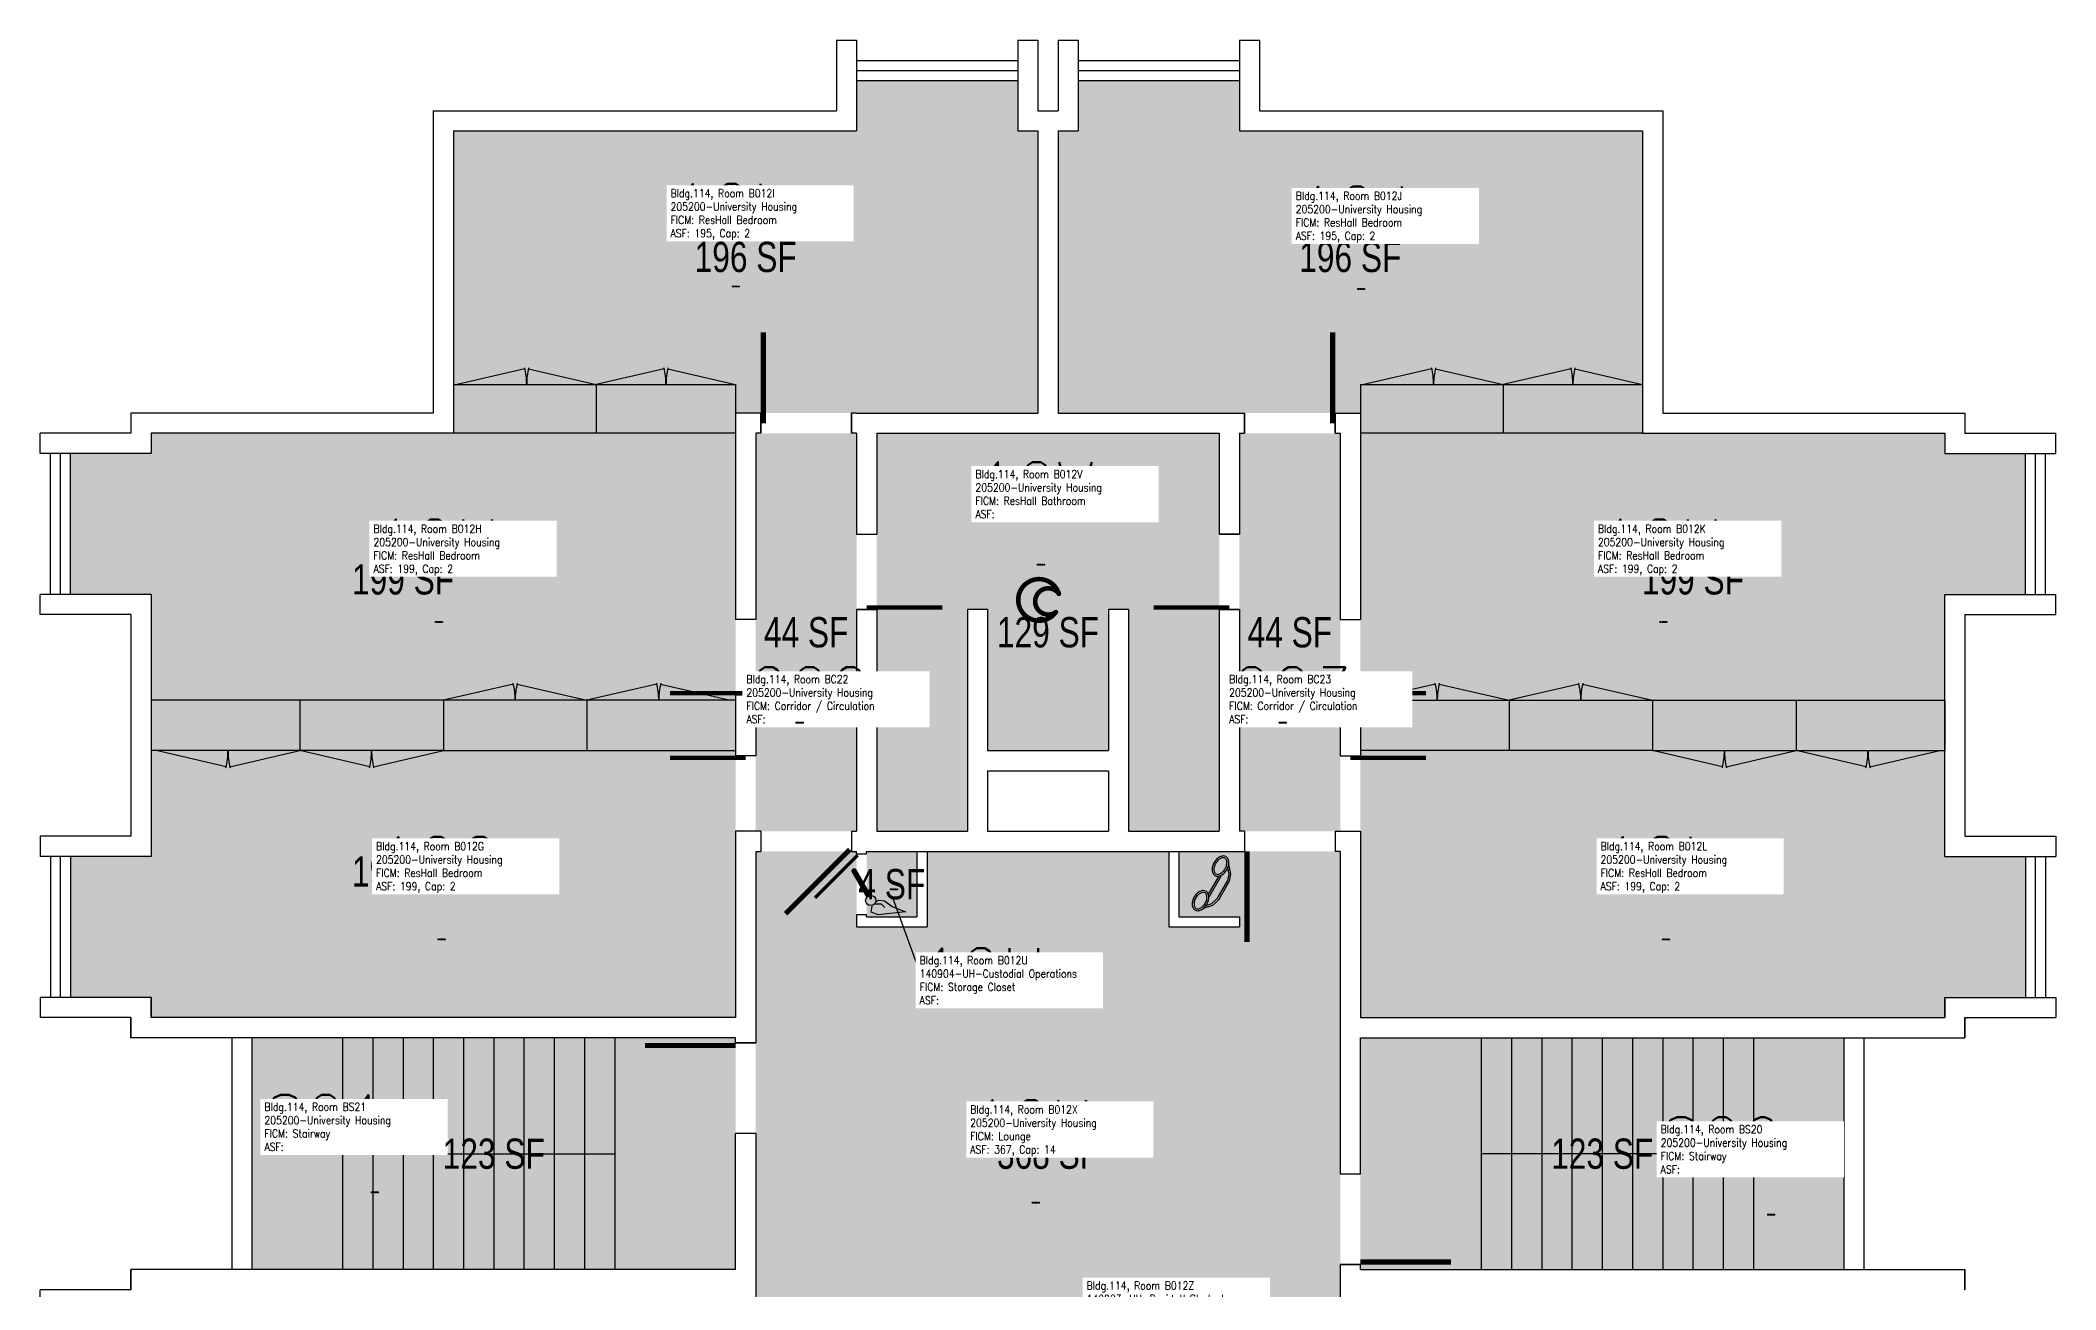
# Model space of a CAD drawing. Header units: inches. Extents: x 0 to 1220, y 0 to 1332.
# Drawn here: x 420 to 1220, y 836 to 1332 of the extents above; entities that cross this region are included whole.
import ezdxf
from ezdxf.enums import TextEntityAlignment as Align

# ---------------------------------------------------------------- set-up
doc = ezdxf.new("R2010")
doc.units = ezdxf.units.IN
doc.header["$LTSCALE"] = 10
doc.header["$MEASUREMENT"] = 0
doc.layers.get('0').update_dxf_attribs({"linetype": 'CONTINUOUS'})
for name, color, linetype in [('A-DOOR', 2, 'CONTINUOUS'), ('A-FLOR', 3, 'CONTINUOUS'), ('A-GLAZ', 1, 'CONTINUOUS'), ('A-GLAZ-SILL', 2, 'CONTINUOUS'), ('A-IDEN-ICON', 4, 'CONTINUOUS'), ('A-IDEN-RNUM', 7, 'CONTINUOUS'), ('A-IDEN-SNUM', 4, 'CONTINUOUS'), ('A-IDEN-VNUM', 4, 'CONTINUOUS'), ('A-WALL', 5, 'CONTINUOUS'), ('AREA-TEXT', 3, 'CONTINUOUS'), ('Rooms-Category-Color', 7, 'CONTINUOUS'), ('Rooms-College-Color', 7, 'CONTINUOUS'), ('Rooms-Department-Color', 7, 'CONTINUOUS'), ('Rooms-Division-Color', 7, 'CONTINUOUS'), ('Rooms-Information', 7, 'CONTINUOUS')]:
    doc.layers.add(name, color=color, linetype=linetype)
doc.styles.add('AREA', font='arial.ttf', dxfattribs={"width": 0.75, "height": 12})
doc.styles.add('ROOMSNUMBER', font='txt.shx', dxfattribs={"height": 0.03})
doc.styles.add('ROOMVNUMBER', font='simplex.shx', dxfattribs={"width": 0.85})

# ---------------------------------------------------------------- blocks, each defined once
blk = doc.blocks.new('CPBATH')
at = {"color": 0, "linetype": 'ByBlock', "const_width": 0.0127}
for points in [[(0.0571, 0.0168, 0.861492), (-0.0551, 0, 1)], [(-0.0551, 0, 0.726902), (0.0487, -0.0337, 1)], [(0.0571, 0.0168, 0.729002), (-0.0084, -0.0042, 1)], [(-0.0084, -0.0042, 0.609468), (0.0487, -0.0337, 1)]]:
    blk.add_lwpolyline(points, format="xyb", dxfattribs=at)
at = {"color": 0, "linetype": 'ByBlock', "const_width": 0.00637}
for points in [[(0.0544, 0.0152, 1), (0.0599, 0.0184, 1)], [(0.0459, -0.0353, 1), (0.0515, -0.0321, 1)]]:
    blk.add_lwpolyline(points, format="xyb", close=True, dxfattribs=at)
blk = doc.blocks.new('CPPHONE')
at = {"color": 0, "linetype": 'ByBlock'}
for p, q in [((0.0096, 0.0252), (-0.0196, -0.0252)), ((0.0169, 0.0279), (-0.0182, -0.0329))]:
    blk.add_line(p, q, dxfattribs=at)
for points in [[(0.0364, 0.0572), (0.0417, 0.0308), (0.0382, 0.0108), (0.0082, -0.0411), (-0.0083, -0.0558), (-0.0338, -0.0645)], [(0.0334, 0.047), (0.0366, 0.0307), (0.0334, 0.0126), (0.0043, -0.0379), (-0.0109, -0.0514), (-0.0265, -0.0567)]]:
    blk.add_lwpolyline(points, dxfattribs=at)
for points in [[(0.0288, 0.0786, 0.139889), (0.0216, 0.0804, 0.107118), (0.0122, 0.0781, 0.079812), (0.0039, 0.0722, 0.067459), (-0.0035, 0.0626, 0.067459), (-0.008, 0.0515, 0.079812), (-0.009, 0.0413, 0.107118), (-0.0064, 0.032, 0.139889), (-0.0012, 0.0267, 0.139889), (0.0061, 0.0248, 0.107118), (0.0155, 0.0272, 0.079812), (0.0238, 0.0331, 0.067459), (0.0312, 0.0426, 0.067459), (0.0357, 0.0538, 0.079812), (0.0367, 0.0639, 0.107118), (0.034, 0.0732, 0.139889)], [(0.0263, 0.0743, 0.139889), (0.0218, 0.0754, 0.107118), (0.0144, 0.0736, 0.079812), (0.0074, 0.0686, 0.067459), (0.0008, 0.0601, 0.067459), (-0.0032, 0.0502, 0.079812), (-0.004, 0.0417, 0.107118), (-0.0019, 0.0344, 0.139889), (0.0013, 0.031, 0.139889), (0.0059, 0.0298, 0.107118), (0.0133, 0.0317, 0.079812), (0.0203, 0.0367, 0.067459), (0.0268, 0.0451, 0.067459), (0.0309, 0.055, 0.079812), (0.0317, 0.0636, 0.107118), (0.0296, 0.0709, 0.139889)], [(-0.0262, -0.0167, 0.139889), (-0.0334, -0.0148, 0.107118), (-0.0428, -0.0172, 0.079812), (-0.0511, -0.0231, 0.067459), (-0.0585, -0.0326, 0.067459), (-0.063, -0.0438, 0.079812), (-0.064, -0.0539, 0.107118), (-0.0614, -0.0632, 0.139889), (-0.0562, -0.0686, 0.139889), (-0.0489, -0.0704, 0.107118), (-0.0395, -0.0681, 0.079812), (-0.0312, -0.0622, 0.067459), (-0.0238, -0.0526, 0.067459), (-0.0193, -0.0415, 0.079812), (-0.0183, -0.0313, 0.107118), (-0.021, -0.022, 0.139889)], [(-0.0287, -0.021, 0.139889), (-0.0332, -0.0198, 0.107118), (-0.0406, -0.0217, 0.079812), (-0.0476, -0.0267, 0.067459), (-0.0542, -0.0351, 0.067459), (-0.0582, -0.045, 0.079812), (-0.059, -0.0536, 0.107118), (-0.0569, -0.0609, 0.139889), (-0.0537, -0.0643, 0.139889), (-0.0491, -0.0654, 0.107118), (-0.0417, -0.0636, 0.079812), (-0.0347, -0.0586, 0.067459), (-0.0282, -0.0501, 0.067459), (-0.0241, -0.0402, 0.079812), (-0.0233, -0.0317, 0.107118), (-0.0254, -0.0244, 0.139889)]]:
    blk.add_lwpolyline(points, format="xyb", close=True, dxfattribs=at)
blk = doc.blocks.new('CPCUST')
at = {"color": 0, "linetype": 'ByBlock'}
for p, q in [((0.0171, -0.0639), (0.02, -0.0466)), ((0.0262, -0.0408), (0.0446, -0.0406)), ((0.0297, -0.0341), (0.0376, -0.0302)), ((0.0376, -0.0302), (0.0533, -0.0324)), ((0.0446, -0.0406), (0.0543, -0.0505)), ((0.0533, -0.0324), (0.0745, -0.0479)), ((0.0745, -0.0479), (0.1117, -0.0625)), ((0.0358, -0.0705), (0.0171, -0.0639)), ((0.1117, -0.0625), (0.0358, -0.0705))]:
    blk.add_line(p, q, dxfattribs=at)
at = {"color": 0, "linetype": 'ByBlock', "const_width": 0.0075}
blk.add_lwpolyline([(-0.0332, 0.0481, 1), (-0.0268, 0.0519, 1)], format="xyb", close=True, dxfattribs=at)
at = {"color": 0, "linetype": 'ByBlock', "const_width": 0.015}
blk.add_lwpolyline([(-0.03, 0.05), (0.01, -0.0193)], dxfattribs=at)
at = {"color": 0, "linetype": 'ByBlock'}
blk.add_circle((0.0158, -0.0313), 0.0141, dxfattribs=at)

msp = doc.modelspace()

# ---------------------------------------------------------------- hatches: boundary and pattern name
at = {"layer": 'Rooms-Category-Color', "true_color": 0x728ef3}
for points in [[(816, 1184), (696, 1184), (696, 1176), (584, 1176), (584, 1296), (744, 1296), (744, 1316), (808, 1316), (808, 1296), (816, 1296)], [(824, 1184), (944, 1184), (944, 1176), (1056, 1176), (1056, 1296), (896, 1296), (896, 1316), (832, 1316), (832, 1296), (824, 1296)], [(696, 1176), (464, 1176), (464, 1168), (432, 1168), (432, 1112), (464, 1112), (464, 1060), (696, 1060)], [(752, 1176), (888, 1176), (888, 1018), (852, 1018), (852, 1106), (844, 1106), (844, 1050), (796, 1050), (796, 1106), (788, 1106), (788, 1018), (752, 1018)], [(944, 1176), (1176, 1176), (1176, 1168), (1208, 1168), (1208, 1112), (1176, 1112), (1176, 1060), (944, 1060)], [(696, 944), (464, 944), (464, 952), (432, 952), (432, 1008), (464, 1008), (464, 1060), (696, 1060)], [(944, 944), (1176, 944), (1176, 952), (1208, 952), (1208, 1008), (1176, 1008), (1176, 1060), (944, 1060)], [(868, 1010), (772, 1010), (772, 980.01), (744, 980), (744, 1010), (704, 1010), (704, 770), (744, 770), (744, 800), (772, 800), (772, 770), (868, 770), (868, 800), (896, 800), (896, 770), (936, 770), (936, 1010), (898, 1010), (872, 1010), (872, 984), (896, 984), (896, 980), (868, 980)], [(768, 984), (748, 984), (748, 1010), (768, 1010)]]:
    msp.add_hatch(color=171, dxfattribs=at).paths.add_polyline_path(points)
at = {"layer": 'Rooms-Category-Color', "true_color": 0xadadad}
for points in [[(744, 1176), (704, 1176), (704, 1018), (744, 1018)], [(896, 1018), (936, 1018), (936, 1176), (896, 1176)], [(504, 844), (696, 844), (696, 936), (504, 936)], [(944, 844), (1136, 844), (1136, 936), (944, 936)]]:
    msp.add_hatch(color=253, dxfattribs=at).paths.add_polyline_path(points)
at = {"layer": 'Rooms-College-Color', "true_color": 0xadadad}
for points in [[(816, 1184), (696, 1184), (696, 1176), (584, 1176), (584, 1296), (744, 1296), (744, 1316), (808, 1316), (808, 1296), (816, 1296)], [(824, 1184), (944, 1184), (944, 1176), (1056, 1176), (1056, 1296), (896, 1296), (896, 1316), (832, 1316), (832, 1296), (824, 1296)], [(696, 1176), (464, 1176), (464, 1168), (432, 1168), (432, 1112), (464, 1112), (464, 1060), (696, 1060)], [(744, 1176), (704, 1176), (704, 1018), (744, 1018)], [(752, 1176), (888, 1176), (888, 1018), (852, 1018), (852, 1106), (844, 1106), (844, 1050), (796, 1050), (796, 1106), (788, 1106), (788, 1018), (752, 1018)], [(896, 1018), (936, 1018), (936, 1176), (896, 1176)], [(944, 1176), (1176, 1176), (1176, 1168), (1208, 1168), (1208, 1112), (1176, 1112), (1176, 1060), (944, 1060)], [(696, 944), (464, 944), (464, 952), (432, 952), (432, 1008), (464, 1008), (464, 1060), (696, 1060)], [(944, 944), (1176, 944), (1176, 952), (1208, 952), (1208, 1008), (1176, 1008), (1176, 1060), (944, 1060)], [(868, 1010), (772, 1010), (772, 980.01), (744, 980), (744, 1010), (704, 1010), (704, 770), (744, 770), (744, 800), (772, 800), (772, 770), (868, 770), (868, 800), (896, 800), (896, 770), (936, 770), (936, 1010), (898, 1010), (872, 1010), (872, 984), (896, 984), (896, 980), (868, 980)], [(768, 984), (748, 984), (748, 1010), (768, 1010)], [(504, 844), (696, 844), (696, 936), (504, 936)], [(944, 844), (1136, 844), (1136, 936), (944, 936)]]:
    msp.add_hatch(color=253, dxfattribs=at).paths.add_polyline_path(points)
at = {"layer": 'Rooms-Department-Color', "true_color": 0x604aed}
for points in [[(816, 1184), (696, 1184), (696, 1176), (584, 1176), (584, 1296), (744, 1296), (744, 1316), (808, 1316), (808, 1296), (816, 1296)], [(824, 1184), (944, 1184), (944, 1176), (1056, 1176), (1056, 1296), (896, 1296), (896, 1316), (832, 1316), (832, 1296), (824, 1296)], [(696, 1176), (464, 1176), (464, 1168), (432, 1168), (432, 1112), (464, 1112), (464, 1060), (696, 1060)], [(752, 1176), (888, 1176), (888, 1018), (852, 1018), (852, 1106), (844, 1106), (844, 1050), (796, 1050), (796, 1106), (788, 1106), (788, 1018), (752, 1018)], [(944, 1176), (1176, 1176), (1176, 1168), (1208, 1168), (1208, 1112), (1176, 1112), (1176, 1060), (944, 1060)], [(696, 944), (464, 944), (464, 952), (432, 952), (432, 1008), (464, 1008), (464, 1060), (696, 1060)], [(944, 944), (1176, 944), (1176, 952), (1208, 952), (1208, 1008), (1176, 1008), (1176, 1060), (944, 1060)], [(868, 1010), (772, 1010), (772, 980.01), (744, 980), (744, 1010), (704, 1010), (704, 770), (744, 770), (744, 800), (772, 800), (772, 770), (868, 770), (868, 800), (896, 800), (896, 770), (936, 770), (936, 1010), (898, 1010), (872, 1010), (872, 984), (896, 984), (896, 980), (868, 980)], [(768, 984), (748, 984), (748, 1010), (768, 1010)]]:
    msp.add_hatch(color=173, dxfattribs=at).paths.add_polyline_path(points)
at = {"layer": 'Rooms-Department-Color', "true_color": 0xacacac}
for points in [[(744, 1176), (704, 1176), (704, 1018), (744, 1018)], [(896, 1018), (936, 1018), (936, 1176), (896, 1176)], [(504, 844), (696, 844), (696, 936), (504, 936)], [(944, 844), (1136, 844), (1136, 936), (944, 936)]]:
    msp.add_hatch(color=253, dxfattribs=at).paths.add_polyline_path(points)
at = {"layer": 'Rooms-Division-Color', "true_color": 0x604aed}
for points in [[(816, 1184), (696, 1184), (696, 1176), (584, 1176), (584, 1296), (744, 1296), (744, 1316), (808, 1316), (808, 1296), (816, 1296)], [(824, 1184), (944, 1184), (944, 1176), (1056, 1176), (1056, 1296), (896, 1296), (896, 1316), (832, 1316), (832, 1296), (824, 1296)], [(696, 1176), (464, 1176), (464, 1168), (432, 1168), (432, 1112), (464, 1112), (464, 1060), (696, 1060)], [(752, 1176), (888, 1176), (888, 1018), (852, 1018), (852, 1106), (844, 1106), (844, 1050), (796, 1050), (796, 1106), (788, 1106), (788, 1018), (752, 1018)], [(944, 1176), (1176, 1176), (1176, 1168), (1208, 1168), (1208, 1112), (1176, 1112), (1176, 1060), (944, 1060)], [(696, 944), (464, 944), (464, 952), (432, 952), (432, 1008), (464, 1008), (464, 1060), (696, 1060)], [(944, 944), (1176, 944), (1176, 952), (1208, 952), (1208, 1008), (1176, 1008), (1176, 1060), (944, 1060)], [(868, 1010), (772, 1010), (772, 980.01), (744, 980), (744, 1010), (704, 1010), (704, 770), (744, 770), (744, 800), (772, 800), (772, 770), (868, 770), (868, 800), (896, 800), (896, 770), (936, 770), (936, 1010), (898, 1010), (872, 1010), (872, 984), (896, 984), (896, 980), (868, 980)], [(768, 984), (748, 984), (748, 1010), (768, 1010)]]:
    msp.add_hatch(color=173, dxfattribs=at).paths.add_polyline_path(points)
at = {"layer": 'Rooms-Division-Color', "true_color": 0xadadad}
for points in [[(744, 1176), (704, 1176), (704, 1018), (744, 1018)], [(896, 1018), (936, 1018), (936, 1176), (896, 1176)], [(504, 844), (696, 844), (696, 936), (504, 936)], [(944, 844), (1136, 844), (1136, 936), (944, 936)]]:
    msp.add_hatch(color=253, dxfattribs=at).paths.add_polyline_path(points)

# ---------------------------------------------------------------- linework, layer by layer
at = {"layer": 'A-DOOR', "elevation": -0.04}
for points in [[(707, 1180, 2, 2, 0), (707, 1216, 0, 0, -0.414214), (742, 1180, 0, 0, -0.814237)], [(933, 1180, 2, 2, 0), (933, 1216, 0, 0, 0.414214), (898, 1180, 0, 0, 0.814237)], [(748, 1106.83, 1.67, 1.67, 0), (778, 1106.83, 0, 0, 0.414214), (748, 1136, 0, 0, 0.814237)], [(892, 1106.83, 1.67, 1.67, 0), (862, 1106.83, 0, 0, -0.414214), (892, 1136, 0, 0, -0.814237)], [(700, 1072.83, 1.67, 1.67, 0), (670, 1072.83, 0, 0, -0.414214), (700, 1102, 0, 0, -0.814237)], [(940, 1072.83, 1.67, 1.67, 0), (970, 1072.83, 0, 0, 0.414214), (940, 1102, 0, 0, 0.814237)], [(700, 1047.17, 1.67, 1.67, 0), (670, 1047.17, 0, 0, 0.414214), (700, 1018, 0, 0, 0.814237)], [(940, 1047.17, 1.67, 1.67, 0), (970, 1047.17, 0, 0, -0.414214), (940, 1018, 0, 0, -0.814237)], [(741.29, 1010.71, 2, 2, 0), (715.84, 985.25, 0, 0, -0.195255), (705.79, 1010, 0, 0, -0.195255)], [(744.47, 1008.53, 1.33, 1.33, 0), (727.5, 991.56, 0, 0, 0.195255), (744, 984.86, 0, 0, 0.195255)], [(899, 1010, 2, 2, 0), (899, 974, 0, 0, 0.414214), (934, 1010, 0, 0, 0.814237)], [(696, 933, 2, 2, 0), (660, 933, 0, 0, 0.414214), (696, 898, 0, 0, 0.814237)], [(944, 847, 2, 2, 0), (980, 847, 0, 0, 0.414214), (944, 882, 0, 0, 0.814237)]]:
    msp.add_lwpolyline(points, format="xyseb", dxfattribs=at)
at = {"layer": 'A-FLOR'}
for p, q in [((612.36, 1201.62, -0.04), (585.42, 1195.4, -0.04)), ((613.77, 1201.62, -0.04), (640.71, 1195.4, -0.04)), ((667.65, 1201.62, -0.04), (640.71, 1195.4, -0.04)), ((669.06, 1201.62, -0.04), (696, 1195.4, -0.04)), ((972.36, 1201.62, -0.04), (945.42, 1195.4, -0.04)), ((973.77, 1201.62, -0.04), (1000.71, 1195.4, -0.04)), ((1027.65, 1201.62, -0.04), (1000.71, 1195.4, -0.04)), ((1029.06, 1201.62, -0.04), (1056, 1195.4, -0.04)), ((584, 1195.4, -0.04), (584, 1176, -0.04)), ((584, 1195.4, -0.04), (640.71, 1195.4, -0.04)), ((585.42, 1195.4, -0.04), (640.71, 1195.4, -0.04)), ((640.71, 1195.4, -0.04), (640.71, 1176, -0.04)), ((640.71, 1195.4, -0.04), (696, 1195.4, -0.04)), ((696, 1195.4, -0.04), (696, 1176, -0.04)), ((944, 1195.4, -0.04), (944, 1176, -0.04)), ((944, 1195.4, -0.04), (1000.71, 1195.4, -0.04)), ((945.42, 1195.4, -0.04), (1000.71, 1195.4, -0.04)), ((1000.71, 1195.4, -0.04), (1000.71, 1176, -0.04)), ((1000.71, 1195.4, -0.04), (1056, 1195.4, -0.04)), ((1056, 1195.4, -0.04), (1056, 1176, -0.04)), ((696, 1176, -0.04), (584, 1176, -0.04)), ((1056, 1176, -0.04), (944, 1176, -0.04)), ((607.77, 1076.41, -0.04), (580, 1070, -0.04)), ((609.23, 1076.41, -0.04), (637, 1070, -0.04)), ((664.77, 1076.41, -0.04), (637, 1070, -0.04)), ((666.23, 1076.41, -0.04), (694, 1070, -0.04)), ((973.77, 1076.41, -0.04), (946, 1070, -0.04)), ((975.23, 1076.41, -0.04), (1003, 1070, -0.04)), ((1030.77, 1076.41, -0.04), (1003, 1070, -0.04)), ((1032.23, 1076.41, -0.04), (1060, 1070, -0.04)), ((464, 1070, -0.04), (464, 1050, -0.04)), ((580, 1070, -0.04), (464, 1070, -0.04)), ((523, 1070, -0.04), (523, 1050, -0.04)), ((580, 1070, -0.04), (580, 1050, -0.04)), ((637, 1070, -0.04), (580, 1070, -0.04)), ((637, 1070, -0.04), (637, 1050, -0.04)), ((696, 1070, -0.04), (637, 1070, -0.04)), ((694, 1070, -0.04), (637, 1070, -0.04)), ((944, 1070, -0.04), (1003, 1070, -0.04)), ((946, 1070, -0.04), (1003, 1070, -0.04)), ((1003, 1070, -0.04), (1003, 1050, -0.04)), ((1003, 1070, -0.04), (1060, 1070, -0.04)), ((1060, 1070, -0.04), (1060, 1050, -0.04)), ((1060, 1070, -0.04), (1176, 1070, -0.04)), ((1117, 1070, -0.04), (1117, 1050, -0.04)), ((1176, 1070, -0.04), (1176, 1050, -0.04)), ((580, 1050, -0.04), (464, 1050, -0.04)), ((493.77, 1043.59, -0.04), (466, 1050, -0.04)), ((495.23, 1043.59, -0.04), (523, 1050, -0.04)), ((550.77, 1043.59, -0.04), (523, 1050, -0.04)), ((552.23, 1043.59, -0.04), (580, 1050, -0.04)), ((580, 1050, -0.04), (696, 1050, -0.04)), ((1060, 1050, -0.04), (944, 1050, -0.04)), ((1087.77, 1043.59, -0.04), (1060, 1050, -0.04)), ((1060, 1050, -0.04), (1176, 1050, -0.04)), ((1089.23, 1043.59, -0.04), (1117, 1050, -0.04)), ((1144.77, 1043.59, -0.04), (1117, 1050, -0.04)), ((1146.23, 1043.59, -0.04), (1174, 1050, -0.04)), ((540, 936, -0.04), (540, 844, -0.04)), ((552, 936, -0.04), (552, 844, -0.04)), ((564, 936, -0.04), (564, 844, -0.04)), ((576, 936, -0.04), (576, 844, -0.04)), ((588, 936, -0.04), (588, 844, -0.04)), ((600, 936, -0.04), (600, 844, -0.04)), ((612, 936, -0.04), (612, 844, -0.04)), ((624, 936, -0.04), (624, 844, -0.04)), ((636, 936, -0.04), (636, 844, -0.04)), ((648, 936, -0.04), (648, 844, -0.04)), ((992, 936, -0.04), (992, 844, -0.04)), ((1004, 936, -0.04), (1004, 844, -0.04)), ((1016, 936, -0.04), (1016, 844, -0.04)), ((1028, 936, -0.04), (1028, 844, -0.04)), ((1040, 936, -0.04), (1040, 844, -0.04)), ((1052, 936, -0.04), (1052, 844, -0.04)), ((1064, 936, -0.04), (1064, 844, -0.04)), ((1076, 936, -0.04), (1076, 844, -0.04)), ((1088, 936, -0.04), (1088, 844, -0.04)), ((1100, 936, -0.04), (1100, 844, -0.04)), ((540, 890, -0.04), (648, 890, -0.04)), ((1100, 890, -0.04), (992, 890, -0.04))]:
    msp.add_line(p, q, dxfattribs=at)
for centre, radius, start, end in [((585.42, 1195.4, -0.04), 27.64, 0, 13.7374), ((640.71, 1195.4, -0.04), 27.64, 166.2626, 180), ((640.71, 1195.4, -0.04), 27.64, 0, 13.7374), ((696, 1195.4, -0.04), 27.64, 166.2626, 180), ((945.42, 1195.4, -0.04), 27.64, 0, 13.7374), ((1000.71, 1195.4, -0.04), 27.64, 166.2626, 180), ((1000.71, 1195.4, -0.04), 27.64, 0, 13.7374), ((1056, 1195.4, -0.04), 27.64, 166.2626, 180), ((580, 1070, -0.04), 28.5, 0, 13.7374), ((637, 1070, -0.04), 28.5, 166.2626, 180), ((637, 1070, -0.04), 28.5, 0, 13.7374), ((694, 1070, -0.04), 28.5, 166.2626, 180), ((946, 1070, -0.04), 28.5, 0, 13.7374), ((1003, 1070, -0.04), 28.5, 166.2626, 180), ((1003, 1070, -0.04), 28.5, 0, 13.7374), ((1060, 1070, -0.04), 28.5, 166.2626, 180), ((466, 1050, -0.04), 28.5, 346.2626, 0), ((523, 1050, -0.04), 28.5, 180, 193.7374), ((523, 1050, -0.04), 28.5, 346.2626, 0), ((580, 1050, -0.04), 28.5, 180, 193.7374), ((1060, 1050, -0.04), 28.5, 346.2626, 0), ((1117, 1050, -0.04), 28.5, 180, 193.7374), ((1117, 1050, -0.04), 28.5, 346.2626, 0), ((1174, 1050, -0.04), 28.5, 180, 193.7374)]:
    msp.add_arc(centre, radius, start, end, dxfattribs=at)
at = {"layer": 'A-GLAZ'}
for p, q in [((744, 1320, -0.04), (808, 1320, -0.04)), ((832, 1320, -0.04), (896, 1320, -0.04)), ((428, 1112, -0.04), (428, 1168, -0.04)), ((1212, 1112, -0.04), (1212, 1168, -0.04)), ((428, 952, -0.04), (428, 1008, -0.04)), ((1212, 952, -0.04), (1212, 1008, -0.04))]:
    msp.add_line(p, q, dxfattribs=at)
at = {"layer": 'A-GLAZ-SILL'}
for p, q in [((744, 1324, -0.04), (808, 1324, -0.04)), ((832, 1324, -0.04), (896, 1324, -0.04)), ((744, 1316, -0.04), (808, 1316, -0.04)), ((832, 1316, -0.04), (896, 1316, -0.04)), ((424, 1112, -0.04), (424, 1168, -0.04)), ((432, 1112, -0.04), (432, 1168, -0.04)), ((1208, 1112, -0.04), (1208, 1168, -0.04)), ((1216, 1112, -0.04), (1216, 1168, -0.04)), ((424, 1008, -0.04), (424, 952, -0.04)), ((432, 1008, -0.04), (432, 952, -0.04)), ((1208, 1008, -0.04), (1208, 952, -0.04)), ((1216, 1008, -0.04), (1216, 952, -0.04))]:
    msp.add_line(p, q, dxfattribs=at)
at = {"layer": 'A-IDEN-VNUM'}
msp.add_lwpolyline([(770.08, 959.55), (758.44, 991.58)], dxfattribs=at)
at = {"layer": 'A-WALL'}
for p, q in [((736, 1332, -0.04), (736, 1304, -0.04)), ((736, 1332, -0.04), (744, 1332, -0.04)), ((744, 1332, -0.04), (744, 1296, -0.04)), ((808, 1332, -0.04), (816, 1332, -0.04)), ((808, 1332, -0.04), (808, 1296, -0.04)), ((816, 1332, -0.04), (816, 1304, -0.04)), ((824, 1332, -0.04), (824, 1304, -0.04)), ((824, 1332, -0.04), (832, 1332, -0.04)), ((832, 1332, -0.04), (832, 1296, -0.04)), ((896, 1332, -0.04), (896, 1296, -0.04)), ((896, 1332, -0.04), (904, 1332, -0.04)), ((904, 1332, -0.04), (904, 1304, -0.04)), ((576, 1304, -0.04), (736, 1304, -0.04)), ((576, 1304, -0.04), (576, 1184, -0.04)), ((816, 1304, -0.04), (824, 1304, -0.04)), ((904, 1304, -0.04), (1064, 1304, -0.04)), ((1064, 1304, -0.04), (1064, 1184, -0.04)), ((584, 1296, -0.04), (744, 1296, -0.04)), ((584, 1296, -0.04), (584, 1176, -0.04)), ((808, 1296, -0.04), (816, 1296, -0.04)), ((816, 1296, -0.04), (816, 1184, -0.04)), ((824, 1296, -0.04), (824, 1184, -0.04)), ((824, 1296, -0.04), (832, 1296, -0.04)), ((896, 1296, -0.04), (1056, 1296, -0.04)), ((1056, 1296, -0.04), (1056, 1176, -0.04)), ((576, 1184, -0.04), (456, 1184, -0.04)), ((456, 1184, -0.04), (456, 1176, -0.04)), ((704, 1184, -0.04), (696, 1184, -0.04)), ((696, 1184, -0.04), (696, 1102, -0.04)), ((706, 1184, -0.04), (704, 1184, -0.04)), ((706, 1184, -0.04), (706, 1176, -0.04)), ((706, 1176, -0.04), (706, 1184, -0.04)), ((742, 1184, -0.04), (742, 1176, -0.04)), ((744, 1184, -0.04), (742, 1184, -0.04)), ((742, 1176, -0.04), (742, 1184, -0.04)), ((744, 1184, -0.04), (816, 1184, -0.04)), ((824, 1184, -0.04), (896, 1184, -0.04)), ((896, 1184, -0.04), (898, 1184, -0.04)), ((898, 1184, -0.04), (898, 1176, -0.04)), ((898, 1176, -0.04), (898, 1184, -0.04)), ((934, 1184, -0.04), (934, 1176, -0.04)), ((934, 1184, -0.04), (936, 1184, -0.04)), ((934, 1176, -0.04), (934, 1184, -0.04)), ((936, 1184, -0.04), (944, 1184, -0.04)), ((944, 1184, -0.04), (944, 1102, -0.04)), ((1064, 1184, -0.04), (1184, 1184, -0.04)), ((1064, 1184, -0.04), (1184, 1184, -0.04)), ((1184, 1184, -0.04), (1184, 1176, -0.04)), ((456, 1176, -0.04), (420, 1176, -0.04)), ((420, 1168, -0.04), (420, 1176, -0.04)), ((584, 1176, -0.04), (464, 1176, -0.04)), ((464, 1176, -0.04), (464, 1168, -0.04)), ((704, 1176, -0.04), (704, 1102, -0.04)), ((706, 1176, -0.04), (704, 1176, -0.04)), ((744, 1176, -0.04), (742, 1176, -0.04)), ((744, 1176, -0.04), (744, 1136, -0.04)), ((752, 1176, -0.04), (888, 1176, -0.04)), ((752, 1176, -0.04), (752, 1136, -0.04)), ((888, 1176, -0.04), (888, 1136, -0.04)), ((896, 1176, -0.04), (896, 1136, -0.04)), ((896, 1176, -0.04), (898, 1176, -0.04)), ((934, 1176, -0.04), (936, 1176, -0.04)), ((936, 1176, -0.04), (936, 1102, -0.04)), ((1056, 1176, -0.04), (1176, 1176, -0.04)), ((1056, 1176, -0.04), (1176, 1176, -0.04)), ((1176, 1176, -0.04), (1176, 1168, -0.04)), ((1184, 1176, -0.04), (1220, 1176, -0.04)), ((1220, 1168, -0.04), (1220, 1176, -0.04)), ((464, 1168, -0.04), (420, 1168, -0.04)), ((1176, 1168, -0.04), (1220, 1168, -0.04)), ((744, 1136, -0.04), (752, 1136, -0.04)), ((744, 1136, -0.04), (752, 1136, -0.04)), ((888, 1136, -0.04), (896, 1136, -0.04)), ((896, 1136, -0.04), (888, 1136, -0.04)), ((464, 1112, -0.04), (420, 1112, -0.04)), ((420, 1104, -0.04), (420, 1112, -0.04)), ((464, 1112, -0.04), (464, 1008, -0.04)), ((744, 1106, -0.04), (744, 1018, -0.04)), ((752, 1106, -0.04), (744, 1106, -0.04)), ((744, 1106, -0.04), (752, 1106, -0.04)), ((752, 1106, -0.04), (752, 1018, -0.04)), ((788, 1106, -0.04), (788, 1018, -0.04)), ((796, 1106, -0.04), (788, 1106, -0.04)), ((796, 1106, -0.04), (796, 1050, -0.04)), ((844, 1106, -0.04), (844, 1050, -0.04)), ((852, 1106, -0.04), (844, 1106, -0.04)), ((852, 1106, -0.04), (852, 1018, -0.04)), ((888, 1106, -0.04), (888, 1018, -0.04)), ((888, 1106, -0.04), (896, 1106, -0.04)), ((896, 1106, -0.04), (888, 1106, -0.04)), ((896, 1106, -0.04), (896, 1018, -0.04)), ((1176, 1112, -0.04), (1220, 1112, -0.04)), ((1176, 1008, -0.04), (1176, 1112, -0.04)), ((1220, 1104, -0.04), (1220, 1112, -0.04)), ((456, 1104, -0.04), (420, 1104, -0.04)), ((456, 1104, -0.04), (456, 1016, -0.04)), ((704, 1102, -0.04), (696, 1102, -0.04)), ((704, 1102, -0.04), (696, 1102, -0.04)), ((936, 1102, -0.04), (944, 1102, -0.04)), ((936, 1102, -0.04), (944, 1102, -0.04)), ((1184, 1104, -0.04), (1220, 1104, -0.04)), ((1184, 1104, -0.04), (1184, 1016, -0.04)), ((696, 1072, -0.04), (696, 1048, -0.04)), ((704, 1072, -0.04), (696, 1072, -0.04)), ((704, 1072, -0.04), (696, 1072, -0.04)), ((704, 1072, -0.04), (704, 1048, -0.04)), ((936, 1072, -0.04), (944, 1072, -0.04)), ((936, 1072, -0.04), (936, 1048, -0.04)), ((936, 1072, -0.04), (944, 1072, -0.04)), ((944, 1072, -0.04), (944, 1048, -0.04)), ((796, 1050, -0.04), (844, 1050, -0.04)), ((704, 1048, -0.04), (696, 1048, -0.04)), ((704, 1048, -0.04), (696, 1048, -0.04)), ((796, 1042, -0.04), (844, 1042, -0.04)), ((796, 1042, -0.04), (796, 1018, -0.04)), ((844, 1042, -0.04), (844, 1018, -0.04)), ((936, 1048, -0.04), (944, 1048, -0.04)), ((936, 1048, -0.04), (944, 1048, -0.04)), ((696, 1018, -0.04), (696, 944, -0.04)), ((704, 1018, -0.04), (696, 1018, -0.04)), ((706, 1018, -0.04), (696, 1018, -0.04)), ((706, 1018, -0.04), (706, 1010, -0.04)), ((742, 1018, -0.04), (742, 1010, -0.04)), ((742, 1018, -0.04), (744, 1018, -0.04)), ((752, 1018, -0.04), (788, 1018, -0.04)), ((796, 1018, -0.04), (844, 1018, -0.04)), ((852, 1018, -0.04), (888, 1018, -0.04)), ((898, 1018, -0.04), (896, 1018, -0.04)), ((898, 1018, -0.04), (898, 1010, -0.04)), ((934, 1018, -0.04), (944, 1018, -0.04)), ((934, 1018, -0.04), (934, 1010, -0.04)), ((936, 1018, -0.04), (944, 1018, -0.04)), ((944, 1018, -0.04), (944, 944, -0.04)), ((456, 1016, -0.04), (420, 1016, -0.04)), ((420, 1016, -0.04), (420, 1008, -0.04)), ((704, 1010, -0.04), (704, 934, -0.04)), ((704, 1010, -0.04), (706, 1010, -0.04)), ((742, 1010, -0.04), (744, 1010, -0.04)), ((744, 1009, -0.04), (744, 1010, -0.04)), ((744, 1009, -0.04), (748, 1009, -0.04)), ((748, 1009, -0.04), (748, 1010, -0.04)), ((748, 1010, -0.04), (898, 1010, -0.04)), ((768, 1010, -0.04), (768, 984, -0.04)), ((772, 1010, -0.04), (772, 980, -0.04)), ((868, 1010, -0.04), (868, 980, -0.04)), ((872, 1010, -0.04), (872, 984, -0.04)), ((936, 1010, -0.04), (934, 1010, -0.04)), ((936, 1010, -0.04), (936, 882, -0.04)), ((1184, 1016, -0.04), (1220, 1016, -0.04)), ((1220, 1016, -0.04), (1220, 1008, -0.04)), ((464, 1008, -0.04), (420, 1008, -0.04)), ((1176, 1008, -0.04), (1220, 1008, -0.04)), ((744, 985, -0.04), (744, 980, -0.04)), ((744, 985, -0.04), (748, 985, -0.04)), ((748, 984, -0.04), (748, 985, -0.04)), ((744, 980, -0.04), (772, 980, -0.04)), ((748, 984, -0.04), (768, 984, -0.04)), ((868, 980, -0.04), (896, 980, -0.04)), ((872, 984, -0.04), (896, 984, -0.04)), ((896, 984, -0.04), (896, 980, -0.04)), ((464, 952, -0.04), (420, 952, -0.04)), ((420, 952, -0.04), (420, 944, -0.04)), ((464, 944, -0.04), (464, 952, -0.04)), ((464, 952, -0.04), (464, 944, -0.04)), ((464, 944, -0.04), (464, 952, -0.04)), ((464, 952, -0.04), (464, 944, -0.04)), ((1176, 944, -0.04), (1176, 952, -0.04)), ((1176, 952, -0.04), (1176, 944, -0.04)), ((1176, 944, -0.04), (1176, 952, -0.04)), ((1176, 952, -0.04), (1220, 952, -0.04)), ((1220, 952, -0.04), (1220, 944, -0.04)), ((456, 944, -0.04), (420, 944, -0.04)), ((456, 936, -0.04), (456, 944, -0.04)), ((456, 944, -0.04), (456, 936, -0.04)), ((456, 936, -0.04), (456, 944, -0.04)), ((456, 944, -0.04), (456, 936, -0.04)), ((696, 944, -0.04), (464, 944, -0.04)), ((944, 944, -0.04), (1176, 944, -0.04)), ((1184, 936, -0.04), (1184, 944, -0.04)), ((1184, 944, -0.04), (1184, 936, -0.04)), ((1184, 936, -0.04), (1184, 944, -0.04)), ((1184, 944, -0.04), (1220, 944, -0.04)), ((696, 936, -0.04), (456, 936, -0.04)), ((496, 936, -0.04), (496, 844, -0.04)), ((504, 936, -0.04), (504, 844, -0.04)), ((696, 934, -0.04), (696, 936, -0.04)), ((696, 934, -0.04), (704, 934, -0.04)), ((704, 934, -0.04), (696, 934, -0.04)), ((944, 936, -0.04), (1184, 936, -0.04)), ((944, 882, -0.04), (944, 936, -0.04)), ((1136, 844, -0.04), (1136, 936, -0.04)), ((1144, 844, -0.04), (1144, 936, -0.04)), ((696, 844, -0.04), (696, 898, -0.04)), ((704, 898, -0.04), (696, 898, -0.04)), ((704, 898, -0.04), (704, 770, -0.04)), ((936, 882, -0.04), (944, 882, -0.04)), ((696, 844, -0.04), (456, 844, -0.04)), ((456, 844, -0.04), (456, 836, -0.04)), ((456, 836, -0.04), (456, 844, -0.04)), ((456, 844, -0.04), (456, 836, -0.04)), ((456, 836, -0.04), (456, 844, -0.04)), ((944, 846, -0.04), (936, 846, -0.04)), ((936, 846, -0.04), (944, 846, -0.04)), ((936, 846, -0.04), (936, 770, -0.04)), ((944, 844, -0.04), (944, 846, -0.04)), ((944, 844, -0.04), (1184, 844, -0.04)), ((1184, 844, -0.04), (1184, 836, -0.04)), ((1184, 836, -0.04), (1184, 844, -0.04)), ((1184, 844, -0.04), (1184, 836, -0.04)), ((456, 836, -0.04), (420, 836, -0.04)), ((420, 828, -0.04), (420, 836, -0.04))]:
    msp.add_line(p, q, dxfattribs=at)

# ---------------------------------------------------------------- block references
at = {"layer": 'A-IDEN-ICON', "xscale": 144, "yscale": 144, "zscale": 144}
for name, p in [('CPBATH', (816.11, 1109.84, -0.04)), ('CPPHONE', (886.46, 996.6)), ('CPCUST', (747.37, 995.03))]:
    msp.add_blockref(name, p, dxfattribs=at)

# ---------------------------------------------------------------- texts
at = {"layer": 'A-IDEN-RNUM', "style": 'ROOMSNUMBER'}
for s, p in [('0012-I0', (694.64, 1234.09, -0.04)), ('0012-J0', (942.8, 1233.06, -0.04)), ('0012-V0', (815.66, 1123.63, -0.04)), ('0012-H0', (576.72, 1100.89, -0.04)), ('0012-K0', (1062.77, 1100.89, -0.04)), ('0C22-00', (719.86, 1060.93, -0.04)), ('0C23-00', (911.64, 1060.93, -0.04)), ('0012-U0', (757.28, 994.75, -0.04)), ('0012-G0', (577.74, 974.87, -0.04)), ('0012-L0', (1063.8, 974.87, -0.04)), ('0S21-00', (551.24, 874.51, -0.04)), ('0012-X0', (813.59, 870.36, -0.04)), ('0S20-00', (1105.5, 865.59, -0.04))]:
    msp.add_text(s, height=0.36, rotation=360, dxfattribs=at).set_placement(p)
at = {"layer": 'A-IDEN-SNUM', "style": 'ROOMSNUMBER'}
for s, p in [('1140B012I0', (694.64, 1234.09, -0.04)), ('1140B012J0', (942.8, 1233.06, -0.04)), ('1140B012V0', (815.66, 1123.63, -0.04)), ('1140B012H0', (576.72, 1100.89, -0.04)), ('1140B012K0', (1062.77, 1100.89, -0.04)), ('1140BC2200', (719.86, 1060.93, -0.04)), ('1140BC2300', (911.64, 1060.93, -0.04)), ('1140B012U0', (757.28, 994.75, -0.04)), ('1140B012G0', (577.74, 974.87, -0.04)), ('1140B012L0', (1063.8, 974.87, -0.04)), ('1140BS2100', (551.24, 874.51, -0.04)), ('1140B012X0', (813.59, 870.36, -0.04)), ('1140BS2000', (1105.5, 865.59, -0.04))]:
    msp.add_text(s, height=0.36, rotation=360, dxfattribs=at).set_placement(p)
at = {"layer": 'A-IDEN-VNUM', "style": 'ROOMVNUMBER', "width": 0.85}
for s, p in [('12I', (670.17, 1252.74, -0.04)), ('12J', (918.33, 1251.72, -0.04)), ('12V', (791.19, 1142.29, -0.04)), ('12H', (552.25, 1119.55, -0.04)), ('12K', (1038.3, 1119.55, -0.04)), ('C22', (700.28, 1060.88, -0.04)), ('C23', (891.91, 1060.88, -0.04)), ('12G', (553.27, 993.52, -0.04)), ('12L', (1039.33, 993.52, -0.04)), ('12U', (769.05, 949.29, -0.04)), ('S21', (508.95, 891.11, -0.04)), ('12X', (789.12, 889.01, -0.04)), ('S20', (1063.21, 882.19, -0.04)), ('12Z', (835.34, 814.86, -0.04))]:
    msp.add_text(s, height=22.238, rotation=360, dxfattribs=at).set_placement(p)
at = {"layer": 'AREA-TEXT', "style": 'AREA', "width": 0.75}
for s, p in [('196 SF', (700, 1246)), ('196 SF', (940, 1246)), ('199 SF', (564, 1118)), ('199 SF', (1076, 1118)), ('44 SF', (724, 1097)), ('129 SF', (820, 1097)), ('44 SF', (916, 1097)), ('199 SF', (564, 1002)), ('199 SF', (1076, 1002)), ('4 SF', (758, 997)), ('123 SF', (600, 890)), ('368 SF', (820, 890)), ('123 SF', (1040, 890))]:
    msp.add_text(s, height=12, dxfattribs=at).set_placement(p, align=Align.MIDDLE_CENTER)

# ---------------------------------------------------------------- next in the draw order: texts
at = {"layer": 'Rooms-Information', "char_height": 3.1768, "width": 71.1604, "attachment_point": 7, "rotation": 360, "style": 'ROOMVNUMBER', "bg_fill": 3, "box_fill_scale": 1.5, "bg_fill_color": 256, "bg_fill_true_color": 13158600, "bg_fill_transparency": 0}
for s, insert in [('Bldg.114, Room B012I^M^J205200-University Housing^M^JFICM: ResHall Bedroom^M^JASF: 195, Cap: 2', (670.17, 1252.74, -0.04)), ('Bldg.114, Room B012J^M^J205200-University Housing^M^JFICM: ResHall Bedroom^M^JASF: 195, Cap: 2', (918.33, 1251.72, -0.04)), ('Bldg.114, Room B012V^M^J205200-University Housing^M^JFICM: ResHall Bathroom^M^JASF: ', (791.19, 1142.29, -0.04)), ('Bldg.114, Room B012H^M^J205200-University Housing^M^JFICM: ResHall Bedroom^M^JASF: 199, Cap: 2', (552.25, 1119.55, -0.04)), ('Bldg.114, Room B012K^M^J205200-University Housing^M^JFICM: ResHall Bedroom^M^JASF: 199, Cap: 2', (1038.3, 1119.55, -0.04)), ('Bldg.114, Room BC22^M^J205200-University Housing^M^JFICM: Corridor / Circulation^M^JASF: ', (700.28, 1060.88, -0.04)), ('Bldg.114, Room BC23^M^J205200-University Housing^M^JFICM: Corridor / Circulation^M^JASF: ', (891.91, 1060.88, -0.04)), ('Bldg.114, Room B012G^M^J205200-University Housing^M^JFICM: ResHall Bedroom^M^JASF: 199, Cap: 2', (553.27, 993.52, -0.04)), ('Bldg.114, Room B012L^M^J205200-University Housing^M^JFICM: ResHall Bedroom^M^JASF: 199, Cap: 2', (1039.33, 993.52, -0.04)), ('Bldg.114, Room B012U^M^J140904-UH-Custodial Operations^M^JFICM: Storage Closet^M^JASF: ', (769.05, 949.29, -0.04)), ('Bldg.114, Room BS21^M^J205200-University Housing^M^JFICM: Stairway^M^JASF: ', (508.95, 891.11, -0.04)), ('Bldg.114, Room B012X^M^J205200-University Housing^M^JFICM: Lounge^M^JASF: 367, Cap: 14', (789.12, 889.01, -0.04)), ('Bldg.114, Room BS20^M^J205200-University Housing^M^JFICM: Stairway^M^JASF: ', (1063.21, 882.19, -0.04)), ('Bldg.114, Room B012Z^M^J140903-UH-Residntl Student Experience^M^JFICM: Student Use Closet^M^JASF: ', (835.34, 814.86, -0.04))]:
    msp.add_mtext(s, dxfattribs=dict(at, insert=insert))

doc.saveas('drawing.dxf')
